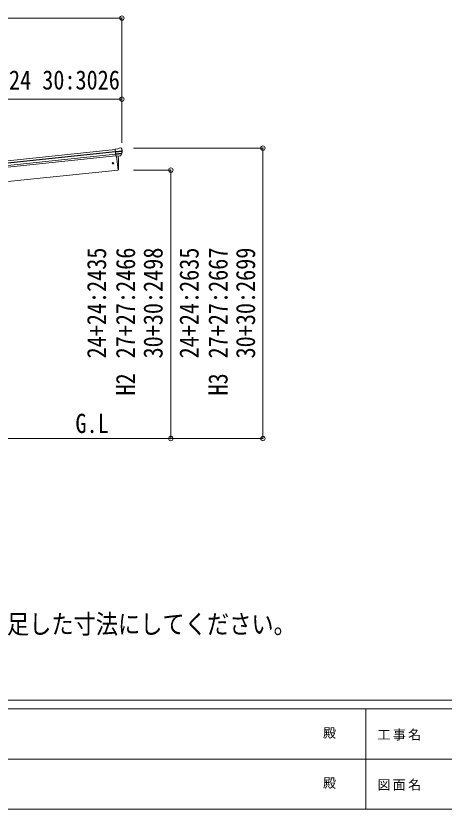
# Model space of a CAD drawing. Units: millimetres, scale not verified. Extents: x -31298 to 11243, y -7760 to 7760.
# Drawn here: x -3812 to 119, y -7760 to -476 of the extents above; entities that cross this region are included whole.
import ezdxf
from ezdxf.enums import TextEntityAlignment as Align

# ---------------------------------------------------------------- set-up
doc = ezdxf.new("R2010")
doc.units = ezdxf.units.MM
doc.header["$LTSCALE"] = 40
doc.header["$PDMODE"] = 32
doc.header["$PDSIZE"] = 40
for name, color, linetype, lineweight in [('0-0_0', 7, 'Continuous', 9), ('0-3_ELV2', 4, 'Continuous', 9), ('0-6_OTH_LINE', 6, 'Continuous', 9), ('F-0_240', 7, 'Continuous', 9)]:
    doc.layers.add(name, color=color, linetype=linetype, lineweight=lineweight)
doc.layers.add('0-7_SHAPE', color=7, linetype='Continuous')
doc.styles.add('ＭＳ ゴシック', font='')
doc.styles.get('ＭＳ ゴシック').set_extended_font_data('MS Gothic')

msp = doc.modelspace()

# ---------------------------------------------------------------- linework, layer by layer
at = {"layer": '0-0_0'}
msp.add_line((-5407.29, -4357.47), (-2896.27, -4357.47), dxfattribs=at)
at = {"layer": '0-3_ELV2'}
for p, q in [((-5502.89, -1975.47), (-2901.14, -1702.01)), ((-5500.9, -1994.36), (-2899.15, -1720.91)), ((-5500.47, -1998.54), (-2898.71, -1725.09)), ((-5498.37, -2018.4), (-2896.62, -1744.95)), ((-2874.82, -1697.24), (-2901.35, -1700.02)), ((-2894.56, -1764.58), (-2901.35, -1700.02)), ((-2899.19, -1720.55), (-2839.45, -1714.27)), ((-2838.97, -1720.14), (-2898.57, -1726.41)), ((-2839.81, -1736.9), (-2896.84, -1742.89)), ((-2841.2, -1741.56), (-2896.37, -1747.36)), ((-2874.82, -1697.24), (-2863.22, -1690.27)), ((-2861.99, -1689.86), (-2848.51, -1688.44)), ((-2849.76, -1758.14), (-2840.31, -1739.84)), ((-2848.7, -1758.57), (-2838.58, -1740.31)), ((-2844.84, -1689.52), (-2844.84, -1689.52)), ((-2844.84, -1689.52), (-2839.66, -1693.72)), ((-2838.27, -1697.42), (-2838.58, -1695.57)), ((-2894.87, -1761.68), (-5496.61, -2035.14)), ((-2851.21, -1759.79), (-2894.59, -1764.35)), ((-2894.56, -1764.58), (-2884.62, -1763.53)), ((-2887.68, -1763.85), (-2874.29, -1891.24)), ((-2884.62, -1763.53), (-2884.34, -1763.6)), ((-2884.34, -1763.6), (-2859.01, -1760.93)), ((-2859.01, -1760.93), (-2858.76, -1760.81)), ((-2858.76, -1760.81), (-2851.07, -1760.01)), ((-2874.29, -1891.24), (-5407.79, -2157.53)), ((-2874.29, -1891.24), (-2872.24, -1890.96))]:
    msp.add_line(p, q, dxfattribs=at)
msp.add_circle((-2921.08, -1828.69), 6.5, dxfattribs=at)
for centre, radius, start, end in [((-2861.68, -1692.84), 3, 96.02369, 120.97631), ((-2847.99, -1693.41), 5, 51.04426, 95.95574), ((-3031.83, -1719.07), 192.44, 1.4271, 6.57578), ((-2842.97, -1738.46), 3, 332.69111, 354.20009), ((-3039.17, -1718.53), 200.2, 354.20009, 359.53883), ((-2794.18, -1712.16), 45.32, 182.67122, 185.64518), ((-2838.78, -1721.48), 1.35, 95.1605, 97.91927), ((-2836.18, -1719.92), 2.74, 179.02151, 184.43412), ((-2841.21, -1738.85), 3, 331, 354.13916), ((-3039.17, -1718.53), 202, 354.13916, 6), ((-3768.89, -1851.04), 900, 357.63919, 5.64987), ((-2851.32, -1757.11), 2.99, 285.2717, 331.00739), ((-2872.65, -1887.98), 3, 278, 357.63919)]:
    msp.add_arc(centre, radius, start, end, dxfattribs=at)
for centre, major_axis, ratio, start_param, end_param in [((-2840.53, -1697.02), (-0.87, 5.91), 0.020485, 0.671432, 1.5691306), ((-2845.93, -1692.5), (5.88, -1.31), 0.24881, 0.460585, 0.4641038), ((-2841.55, -1696.05), (-2.34, 1.9), 0.995767, 3.9859716, 4.712389), ((-3036.86, -1740.48), (-20.92, 199.05), 0.994373, 4.7113789, 4.7277536), ((-2851.52, -1756.81), (-0.11, 3), 0.642905, 3.2459383, 4.203928), ((-2851.39, -1757.02), (1.66, -2.51), 0.997631, 5.8041905, 5.8929484), ((-2851.46, -1756.91), (3.53, -2.11), 0.650902, 5.2561448, 5.3289554), ((-2849.09, -1756.56), (1.08, 3.13), 0.040856, 2.1135035, 2.1416249)]:
    msp.add_ellipse(centre, major_axis=major_axis, ratio=ratio, start_param=start_param, end_param=end_param, dxfattribs=at)
at = {"layer": '0-6_OTH_LINE'}
for p, q in [((-2839.17, -495.75), (-8303.34, -495.75)), ((-2839.17, -495.75), (-2839.17, -1640.58)), ((-5563.21, -1240.42), (-2839.17, -1240.42)), ((-2839.17, -1240.42), (-2839.17, -1640.58)), ((-1544.71, -1690.42), (-2732.14, -1690.42)), ((-1544.71, -1690.42), (-1544.71, -4357.47)), ((-2389.87, -1891.24), (-2732.14, -1891.24)), ((-1544.71, -4357.47), (-2599.08, -4357.47))]:
    msp.add_line(p, q, dxfattribs=at)
msp.add_lwpolyline([(-2389.87, -1891.24), (-2389.87, -4357.47), (-2900.13, -4357.47)], dxfattribs=at)
for p in [(-2839.17, -495.75), (-2839.17, -1240.42), (-1544.71, -1690.42), (-2389.87, -1891.24), (-2389.87, -4357.47), (-1544.71, -4357.47)]:
    msp.add_point(p, dxfattribs=at)
at = {"layer": 'F-0_240', "color": 5}
for p, q in [((-11242.74, -6760), (10677.26, -6760)), ((-11242.74, -6840), (7121.58, -6840)), ((-598.42, -6840), (-598.42, -7760)), ((-4598.42, -7300), (3601.58, -7300)), ((-11242.74, -7760), (10677.26, -7760))]:
    msp.add_line(p, q, dxfattribs=at)

# ---------------------------------------------------------------- texts
at = {"layer": '0-6_OTH_LINE', "color": 7, "style": 'ＭＳ ゴシック', "width": 0.85}
msp.add_text('24:2422 27:2724 30:3026', height=176, dxfattribs=at).set_placement((-5198.45, -1204.8), align=Align.BOTTOM_LEFT)
for s, p in [('24+24:2435 ', (-2930.96, -3621.47)), ('27+27:2466 ', (-2665.11, -3621.47)), ('30+30:2498 ', (-2412.72, -3621.47)), ('24+24:2635', (-2081.81, -3621.47)), ('27+27:2667', (-1815.96, -3621.47)), ('30+30:2699', (-1563.57, -3621.47)), ('H2', (-2665.11, -3961.71)), ('H3', (-1815.96, -3961.71))]:
    msp.add_text(s, height=176, rotation=90, dxfattribs=at).set_placement(p, align=Align.BOTTOM_LEFT)
at = {"layer": '0-7_SHAPE', "style": 'ＭＳ ゴシック', "width": 0.85}
for s, p in [('G.L', (-3265.25, -4358.51)), ('・ロング柱:2500（超ロング柱:2800)の場合、H2,H3に300(600）足した寸法にしてください。', (-9704.44, -6201.65))]:
    msp.add_text(s, height=176, dxfattribs=at).set_placement(p, align=Align.BOTTOM_LEFT)
at = {"layer": 'F-0_240', "style": 'ＭＳ ゴシック'}
for p in [(-992.7, -7130), (-992.7, -7590)]:
    msp.add_text('殿', height=87.98, dxfattribs=at).set_placement(p, align=Align.BOTTOM_LEFT)
at = {"layer": 'F-0_240', "char_height": 87.98, "attachment_point": 7, "style": 'ＭＳ ゴシック'}
for s, insert in [('\\T1.17;工事名', (-492.95, -7130)), ('\\T1.17;図面名', (-492.95, -7590))]:
    msp.add_mtext(s, dxfattribs=dict(at, insert=insert))

doc.saveas('drawing.dxf')
